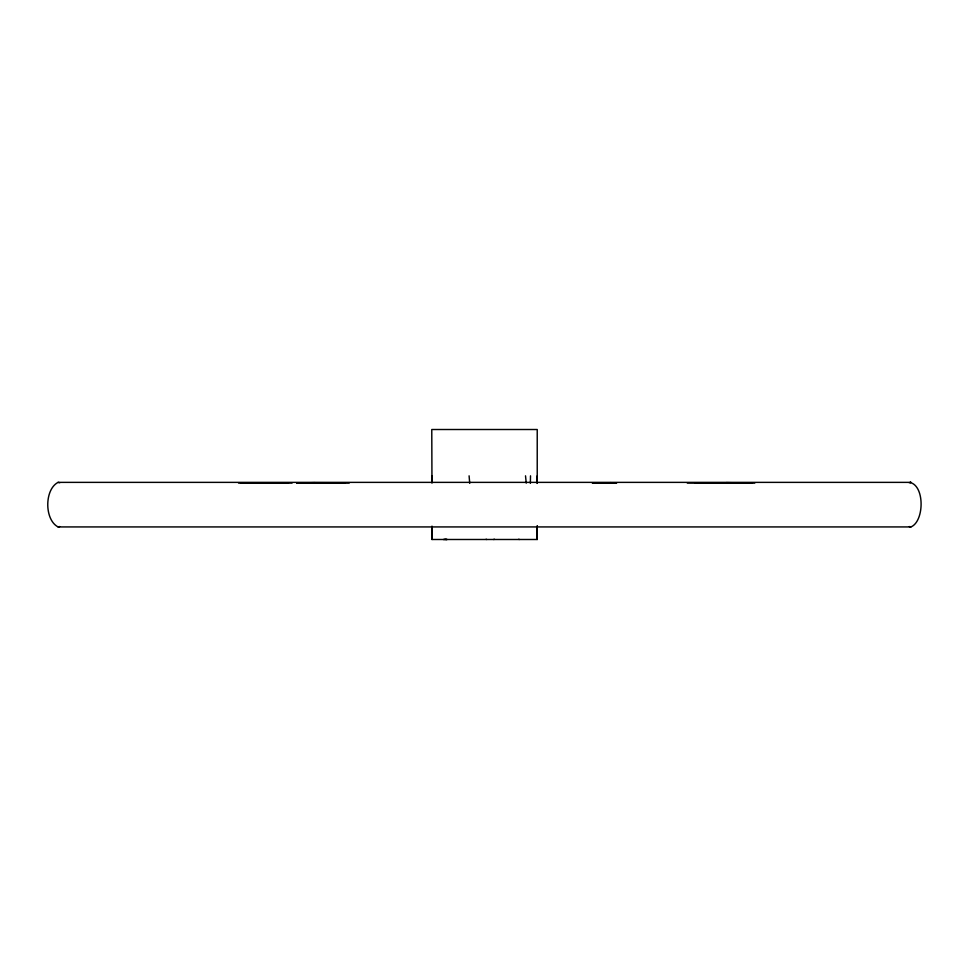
<?xml version="1.0" encoding="UTF-8"?>
<svg xmlns="http://www.w3.org/2000/svg" width="969" height="969" viewBox="0 0 969 969"><rect width="100%" height="100%" fill="white"/><g stroke="black" fill="none" stroke-linecap="round" stroke-linejoin="round"><path stroke-width="1.45" d="M431.992 475.827L431.968 483.059L431.774 429.509L537.226 429.509L537.226 483.398M537.214 483.107L537.226 475.827M530.346 483.325L530.515 475.827M443.33 539.491L447.109 539.491L444.832 539.273M909.261 482.744L911.017 482.368L910.012 482.477C925.02 485.893 924.256 521.588 910.921 526.93L58.079 526.93C44.344 519.844 44.32 489.454 58.079 482.368L910.921 482.368M59.739 526.555L58.079 526.93M494.481 539.273L493.572 539.491M592.483 482.901L616.187 483.071M349.24 483.071L296.623 483.059M240.578 483.022L279.956 482.744M238.556 483.034L283.045 482.792M694.773 483.059L754.803 483.046M296.78 483.046L314.925 482.635M687.287 483.059L751.799 483.01M696.263 483.046L730.759 483.046M592.325 482.901L604.135 482.744M616.647 483.022L598.285 482.744L599.29 482.744M250.947 483.01L276.868 482.962M318.874 483.01L345.134 483.046M258.081 482.744L284.22 482.901M315.991 482.695L315.361 482.695L339.198 482.744M611.064 482.695L610.046 482.695L615.921 483.059M604.196 482.962L615.69 483.01M431.992 539.491L431.992 526.337L431.992 539.491L537.226 539.491L537.226 525.937M726.253 482.635L750.297 483.034M281.022 482.744L292.081 483.059M284.111 482.901L288.556 483.034M910.921 526.93L909.261 526.555M58.079 482.368L59.739 482.744M519.336 539.491L518.706 539.273M486.704 539.491L486.075 539.273M525.513 475.827L526.24 483.107M469.093 475.827L469.723 483.325M537.201 526.07L537.226 539.491"/></g></svg>
